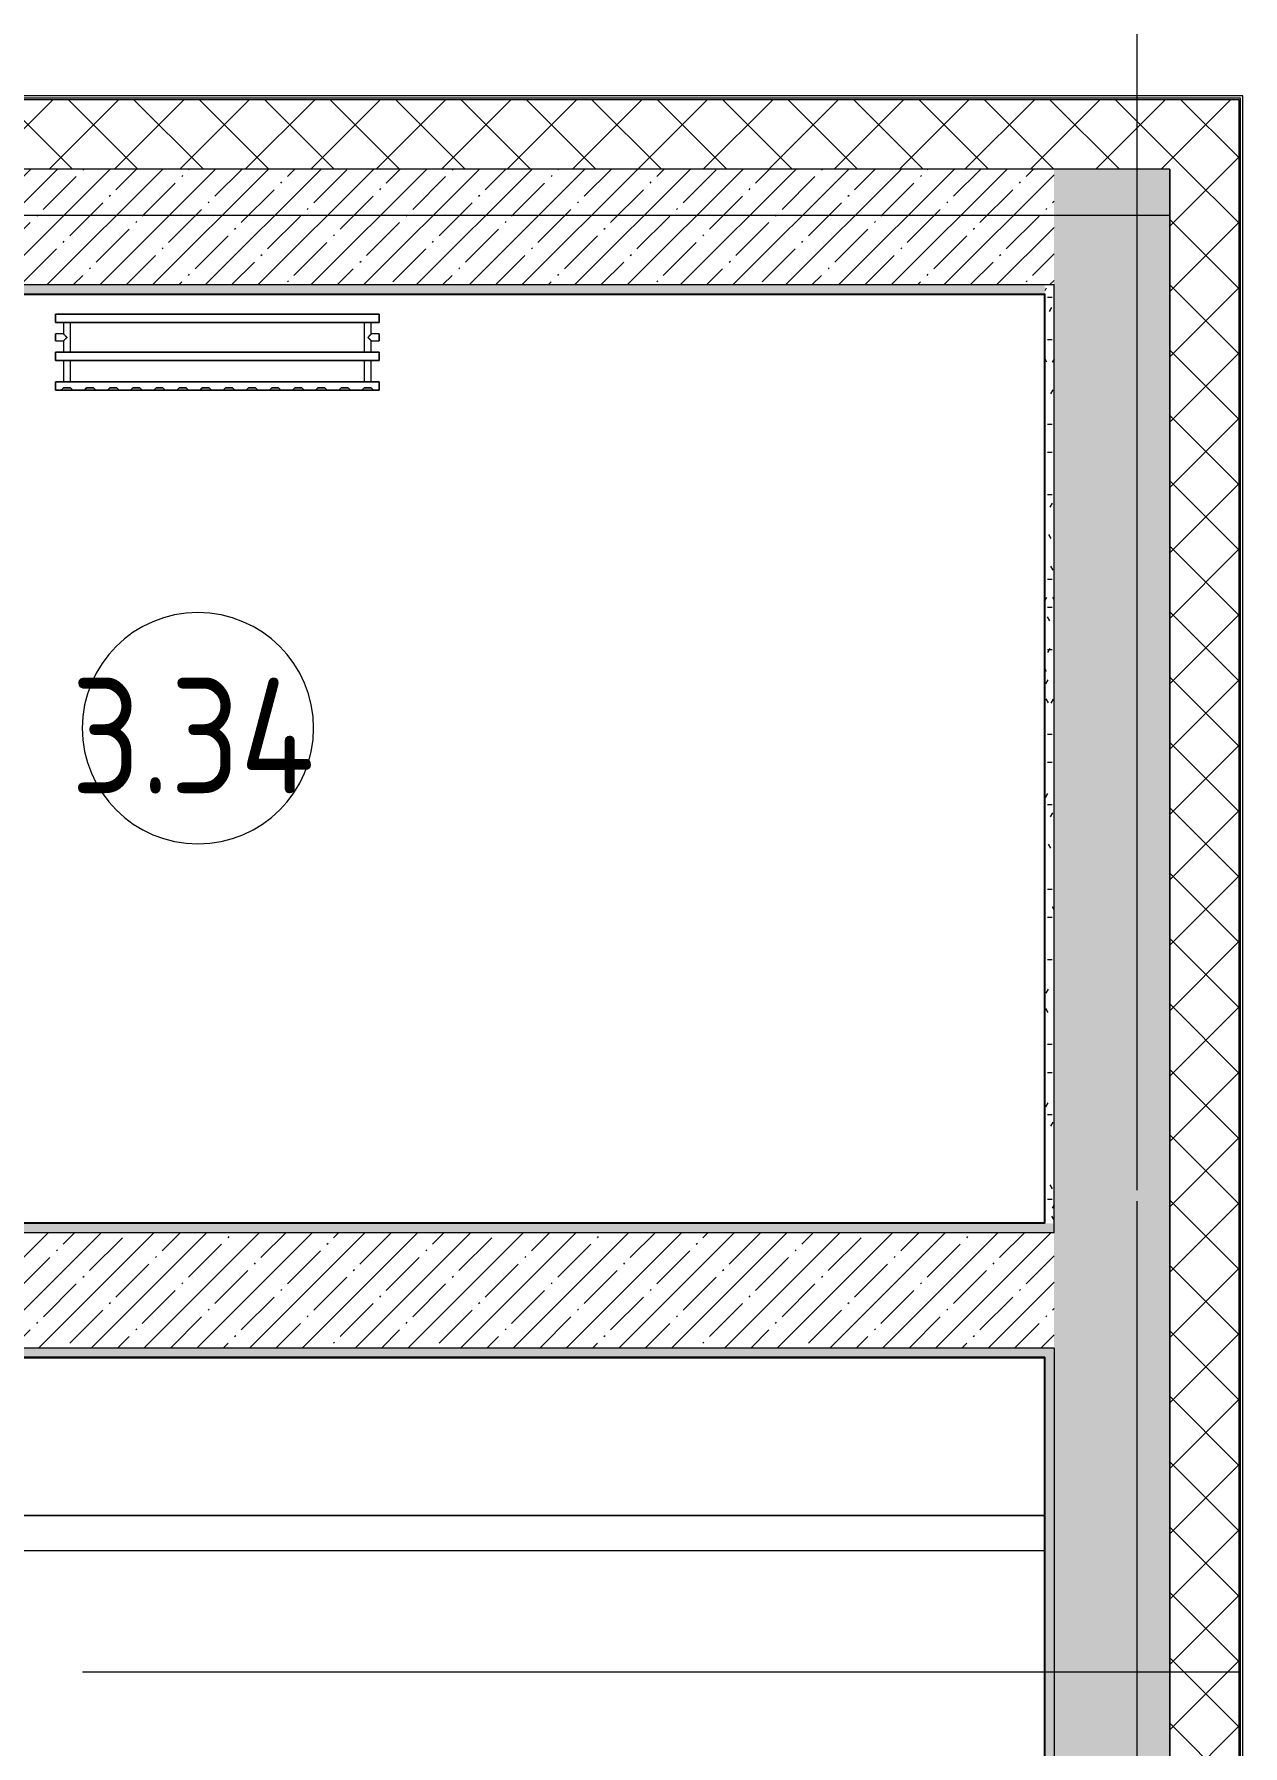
# Model space of a CAD drawing. Header units: millimetres. Extents: x 957 to 67880, y -2706 to 27400.
# Drawn here: x 65096 to 67708, y 17990 to 21692 of the extents above; entities that cross this region are included whole.
import ezdxf

# ---------------------------------------------------------------- set-up
doc = ezdxf.new("R2010")
doc.units = ezdxf.units.MM
doc.linetypes.add('Осевая', pattern=[3175, 635, -476.25, 1587.5, -476.25])
for name, color, linetype, lineweight in [('A-AREA-IDEN', 7, 'Continuous', 9), ('A-WALL', 7, 'Continuous', 9), ('I-WALL', 7, 'Continuous', 9), ('Оси', 7, 'Continuous', 9), ('Оси-2', 7, 'Осевая', 9)]:
    doc.layers.add(name, color=color, linetype=linetype, lineweight=lineweight)
for name, color, linetype, lineweight, true_color in [('A-WALL-1', 9, 'Continuous', 9, 0x808080), ('A-WALL-FNSH-1', 9, 'Continuous', 9, 0x808080), ('M-EQPM-1', 7, 'Continuous', 9, 0xb2b2b2)]:
    doc.layers.add(name, color=color, linetype=linetype, lineweight=lineweight, true_color=true_color)
doc.styles.add('GOST Common_3', font='GOST_Common.ttf', dxfattribs={"width": 0.9, "height": 250})
pattern_1 = [(45, (-57529.54, 0), (-70.71068, 70.71068), []), (135, (-57529.54, 0), (-70.71068, -70.71068), [])]
pattern_2 = [(45, (-57529.54, 0), (-57.024626, 57.024626), []), (45, (-57472.52, 0), (-57.024626, 57.024626), [100.806, -20.161, 3.353, -16.808])]
pattern_3 = [(0, (-57529.542, 0), (121.92, 30.48), [10.058, -81.382, 10.058, -81.382, -487.68]), (0, (-57529.542, 0), (121.92, 30.48), [-182.88, 10.058, -172.822, 10.058, -81.382, -213.36]), (0, (-57529.542, 0), (121.92, 30.48), [-457.2, 10.058, -50.902, 10.058, -142.342]), (120, (-57483.822, 15.24), (-87.356454, 90.345817), [10.058, -81.382, 10.058, -81.382, -487.68]), (120, (-57483.822, 15.24), (-87.356454, 90.345817), [-182.88, 10.058, -172.822, 10.058, -81.382, -213.36]), (120, (-57483.822, 15.24), (-87.356454, 90.345817), [-457.2, 10.058, -50.902, 10.058, -142.342]), (240, (-57468.582, 76.2), (-34.563546, -120.825817), [10.058, -81.382, 10.058, -81.382, -487.68]), (240, (-57468.582, 76.2), (-34.563546, -120.825817), [-182.88, 10.058, -172.822, 10.058, -81.382, -213.36]), (240, (-57468.582, 76.2), (-34.563546, -120.825817), [-457.2, 10.058, -50.902, 10.058, -142.342])]

# ---------------------------------------------------------------- blocks, each defined once
blk = doc.blocks.new('radiator_prado_classic_z_tip_30_po exemplyaru - Classic Z Тип 30-300-V168-План расстановки мебели и оборудования 3 этажа в осях 23-33')
at = {"layer": 'M-EQPM-1'}
for p, q in [((0, 228), (0, 210)), ((700, 228), (0, 228)), ((0, 210), (0, 228)), ((0, 228), (12.5, 228)), ((12.5, 228), (37.5, 228)), ((37.5, 228), (12.5, 228)), ((12.5, 228), (37.5, 228)), ((12.5, 228), (17.5, 223)), ((12.5, 228), (17.5, 223)), ((32.5, 223), (17.5, 223)), ((17.5, 223), (32.5, 223)), ((32.5, 223), (37.5, 228)), ((37.5, 228), (32.5, 223)), ((37.5, 228), (62.5, 228)), ((62.5, 228), (87.5, 228)), ((87.5, 228), (62.5, 228)), ((62.5, 228), (87.5, 228)), ((62.5, 228), (67.5, 223)), ((62.5, 228), (67.5, 223)), ((82.5, 223), (67.5, 223)), ((67.5, 223), (82.5, 223)), ((82.5, 223), (87.5, 228)), ((87.5, 228), (82.5, 223)), ((87.5, 228), (112.5, 228)), ((112.5, 228), (137.5, 228)), ((137.5, 228), (112.5, 228)), ((112.5, 228), (137.5, 228)), ((112.5, 228), (117.5, 223)), ((112.5, 228), (117.5, 223)), ((132.5, 223), (117.5, 223)), ((117.5, 223), (132.5, 223)), ((132.5, 223), (137.5, 228)), ((137.5, 228), (132.5, 223)), ((137.5, 228), (162.5, 228)), ((162.5, 228), (187.5, 228)), ((187.5, 228), (162.5, 228)), ((162.5, 228), (187.5, 228)), ((162.5, 228), (167.5, 223)), ((162.5, 228), (167.5, 223)), ((182.5, 223), (167.5, 223)), ((167.5, 223), (182.5, 223)), ((182.5, 223), (187.5, 228)), ((187.5, 228), (182.5, 223)), ((187.5, 228), (212.5, 228)), ((212.5, 228), (237.5, 228)), ((237.5, 228), (212.5, 228)), ((212.5, 228), (237.5, 228)), ((212.5, 228), (217.5, 223)), ((212.5, 228), (217.5, 223)), ((232.5, 223), (217.5, 223)), ((217.5, 223), (232.5, 223)), ((232.5, 223), (237.5, 228)), ((237.5, 228), (232.5, 223)), ((237.5, 228), (262.5, 228)), ((262.5, 228), (287.5, 228)), ((287.5, 228), (262.5, 228)), ((262.5, 228), (287.5, 228)), ((262.5, 228), (267.5, 223)), ((262.5, 228), (267.5, 223)), ((282.5, 223), (267.5, 223)), ((267.5, 223), (282.5, 223)), ((282.5, 223), (287.5, 228)), ((287.5, 228), (282.5, 223)), ((287.5, 228), (312.5, 228)), ((312.5, 228), (337.5, 228)), ((337.5, 228), (312.5, 228)), ((312.5, 228), (337.5, 228)), ((312.5, 228), (317.5, 223)), ((312.5, 228), (317.5, 223)), ((332.5, 223), (317.5, 223)), ((317.5, 223), (332.5, 223)), ((332.5, 223), (337.5, 228)), ((337.5, 228), (332.5, 223)), ((337.5, 228), (362.5, 228)), ((362.5, 228), (387.5, 228)), ((387.5, 228), (362.5, 228)), ((362.5, 228), (387.5, 228)), ((362.5, 228), (367.5, 223)), ((362.5, 228), (367.5, 223)), ((382.5, 223), (367.5, 223)), ((367.5, 223), (382.5, 223)), ((382.5, 223), (387.5, 228)), ((387.5, 228), (382.5, 223)), ((387.5, 228), (412.5, 228)), ((412.5, 228), (437.5, 228)), ((437.5, 228), (412.5, 228)), ((412.5, 228), (437.5, 228)), ((412.5, 228), (417.5, 223)), ((412.5, 228), (417.5, 223)), ((432.5, 223), (417.5, 223)), ((417.5, 223), (432.5, 223)), ((432.5, 223), (437.5, 228)), ((437.5, 228), (432.5, 223)), ((437.5, 228), (462.5, 228)), ((462.5, 228), (487.5, 228)), ((487.5, 228), (462.5, 228)), ((462.5, 228), (487.5, 228)), ((462.5, 228), (467.5, 223)), ((462.5, 228), (467.5, 223)), ((482.5, 223), (467.5, 223)), ((467.5, 223), (482.5, 223)), ((482.5, 223), (487.5, 228)), ((487.5, 228), (482.5, 223)), ((487.5, 228), (512.5, 228)), ((512.5, 228), (537.5, 228)), ((537.5, 228), (512.5, 228)), ((512.5, 228), (537.5, 228)), ((512.5, 228), (517.5, 223)), ((512.5, 228), (517.5, 223)), ((532.5, 223), (517.5, 223)), ((517.5, 223), (532.5, 223)), ((532.5, 223), (537.5, 228)), ((537.5, 228), (532.5, 223)), ((537.5, 228), (562.5, 228)), ((562.5, 228), (587.5, 228)), ((587.5, 228), (562.5, 228)), ((562.5, 228), (587.5, 228)), ((562.5, 228), (567.5, 223)), ((562.5, 228), (567.5, 223)), ((582.5, 223), (567.5, 223)), ((567.5, 223), (582.5, 223)), ((582.5, 223), (587.5, 228)), ((587.5, 228), (582.5, 223)), ((587.5, 228), (612.5, 228)), ((612.5, 228), (637.5, 228)), ((637.5, 228), (612.5, 228)), ((612.5, 228), (637.5, 228)), ((612.5, 228), (617.5, 223)), ((612.5, 228), (617.5, 223)), ((632.5, 223), (617.5, 223)), ((617.5, 223), (632.5, 223)), ((632.5, 223), (637.5, 228)), ((637.5, 228), (632.5, 223)), ((637.5, 228), (662.5, 228)), ((662.5, 228), (687.5, 228)), ((687.5, 228), (662.5, 228)), ((662.5, 228), (687.5, 228)), ((662.5, 228), (667.5, 223)), ((662.5, 228), (667.5, 223)), ((682.5, 223), (667.5, 223)), ((667.5, 223), (682.5, 223)), ((682.5, 223), (687.5, 228)), ((687.5, 228), (682.5, 223)), ((687.5, 228), (700, 228)), ((700, 210), (700, 228)), ((700, 228), (700, 210)), ((0, 210), (700, 210)), ((17.5, 210), (0, 210)), ((17.5, 210), (17.5, 164)), ((17.5, 210), (17.5, 164)), ((32.5, 210), (17.5, 210)), ((17.5, 210), (26.9, 210)), ((32.5, 210), (17.5, 210)), ((17.5, 210), (32.5, 210)), ((28.7, 210), (18.5, 210)), ((26.9, 210), (32.5, 210)), ((31.5, 210), (30.3, 210)), ((32.5, 164), (32.5, 210)), ((32.5, 164), (32.5, 210)), ((667.5, 210), (32.5, 210)), ((667.5, 210), (667.5, 164)), ((667.5, 210), (667.5, 164)), ((673.1, 210), (667.5, 210)), ((667.5, 210), (682.5, 210)), ((678.7, 210), (667.5, 210)), ((667.5, 210), (678.7, 210)), ((681.5, 210), (668.5, 210)), ((682.5, 210), (673.1, 210)), ((682.5, 210), (678.7, 210)), ((678.7, 210), (682.5, 210)), ((682.5, 164), (682.5, 210)), ((682.5, 164), (682.5, 210)), ((700, 210), (682.5, 210)), ((700, 164), (0, 164)), ((0, 164), (0, 146)), ((0, 146), (0, 164)), ((0, 164), (17.5, 164)), ((30.3, 164), (17.5, 164)), ((17.5, 164), (18.5, 164)), ((28.7, 164), (17.5, 164)), ((17.5, 164), (32.5, 164)), ((18.5, 164), (25, 164)), ((18.5, 164), (28.7, 164)), ((25, 164), (32.5, 164)), ((32.5, 164), (28.7, 164)), ((32.5, 164), (30.3, 164)), ((30.3, 164), (31.5, 164)), ((32.5, 164), (667.5, 164)), ((667.8, 164), (667.5, 164)), ((667.5, 164), (682.5, 164)), ((682.5, 164), (667.5, 164)), ((667.5, 164), (667.8, 164)), ((669.7, 164), (667.8, 164)), ((667.8, 164), (678.7, 164)), ((668.5, 164), (681.5, 164)), ((682.5, 164), (669.7, 164)), ((678.7, 164), (682.5, 164)), ((682.5, 164), (700, 164)), ((700, 146), (700, 164)), ((700, 164), (700, 146)), ((0, 146), (700, 146)), ((17.5, 146), (0, 146)), ((17.5, 121.5), (0, 121.5)), ((17.5, 121.5), (0, 121.5)), ((0, 121.5), (0, 121.2)), ((0, 106.5), (0, 121.5)), ((0, 121.2), (0, 106.8)), ((0, 121.2), (0, 120.5)), ((0, 120.5), (0, 121.2)), ((0, 121.2), (0, 121.2)), ((0, 120.5), (0, 119.3)), ((0, 119.3), (0, 120.5)), ((0, 119.3), (0, 117.8)), ((0, 117.8), (0, 119.3)), ((0, 117.8), (0, 115.9)), ((0, 115.9), (0, 117.8)), ((0, 115.9), (0, 114)), ((0, 114), (0, 115.9)), ((0, 114), (0, 112.1)), ((0, 112.1), (0, 114)), ((0, 112.1), (0, 110.2)), ((0, 110.2), (0, 112.1)), ((17.5, 146), (17.5, 121.5)), ((17.5, 146), (17.5, 121.5)), ((17.5, 146), (28.7, 146)), ((32.5, 146), (17.5, 146)), ((17.5, 146), (17.8, 146)), ((32.5, 146), (17.5, 146)), ((17.8, 146), (19.7, 146)), ((28.7, 146), (18.5, 146)), ((19.7, 146), (23.1, 146)), ((23.1, 146), (32.5, 146)), ((28.7, 146), (30.3, 146)), ((30.3, 146), (32.5, 146)), ((31.5, 146), (30.3, 146)), ((32.5, 82), (32.5, 146)), ((32.5, 82), (32.5, 146)), ((667.5, 146), (32.5, 146)), ((667.5, 146), (667.5, 82)), ((667.5, 146), (667.5, 82)), ((667.5, 146), (667.8, 146)), ((682.5, 146), (667.5, 146)), ((667.5, 146), (671.2, 146)), ((678.7, 146), (667.5, 146)), ((667.8, 146), (671.2, 146)), ((681.5, 146), (668.5, 146)), ((671.2, 146), (678.7, 146)), ((671.2, 146), (682.5, 146)), ((678.7, 146), (682.5, 146)), ((680.3, 146), (678.7, 146)), ((682.2, 146), (680.3, 146)), ((682.5, 146), (682.2, 146)), ((682.5, 121.5), (682.5, 146)), ((682.5, 121.5), (682.5, 146)), ((700, 146), (682.5, 146)), ((700, 121.5), (682.5, 121.5)), ((700, 121.5), (682.5, 121.5)), ((700, 121.5), (700, 106.5)), ((700, 121.2), (700, 121.5)), ((700, 121.5), (700, 121.2)), ((700, 121.2), (700, 121.5)), ((700, 106.8), (700, 121.2)), ((700, 121.2), (700, 106.8)), ((700, 120.5), (700, 121.2)), ((700, 106.8), (700, 120.5)), ((0, 110.2), (0, 108.7)), ((0, 108.7), (0, 110.2)), ((0, 108.7), (0, 106.8)), ((0, 106.8), (0, 108.7)), ((0, 106.8), (0, 106.5)), ((0, 106.8), (0, 106.8)), ((0, 106.5), (17.5, 106.5)), ((0, 106.5), (17.5, 106.5)), ((700, 82), (0, 82)), ((0, 82), (0, 64)), ((0, 64), (0, 82)), ((0, 82), (17.5, 82)), ((17.5, 106.5), (17.5, 82)), ((17.5, 106.5), (17.5, 82)), ((32.5, 82), (17.5, 82)), ((17.5, 82), (30.3, 82)), ((21.3, 82), (17.5, 82)), ((17.5, 82), (32.5, 82)), ((18.5, 82), (28.7, 82)), ((23.1, 82), (21.3, 82)), ((32.5, 82), (23.1, 82)), ((30.3, 82), (31.5, 82)), ((30.3, 82), (31.5, 82)), ((31.5, 82), (32.5, 82)), ((32.5, 82), (667.5, 82)), ((682.5, 82), (667.5, 82)), ((667.5, 82), (682.5, 82)), ((681.5, 82), (667.5, 82)), ((667.5, 82), (673.1, 82)), ((668.5, 82), (681.5, 82)), ((673.1, 82), (675, 82)), ((675, 82), (678.7, 82)), ((678.7, 82), (680.3, 82)), ((680.3, 82), (681.5, 82)), ((682.5, 82), (681.5, 82)), ((681.5, 82), (682.2, 82)), ((682.2, 82), (682.5, 82)), ((682.5, 82), (682.5, 106.5)), ((682.5, 106.5), (700, 106.5)), ((682.5, 82), (682.5, 106.5)), ((682.5, 106.5), (700, 106.5)), ((682.5, 82), (700, 82)), ((700, 106.5), (700, 106.8)), ((700, 106.8), (700, 106.5)), ((700, 106.5), (700, 106.8)), ((700, 64), (700, 82)), ((700, 82), (700, 64)), ((700, 64), (0, 64)), ((0, 64), (700, 64))]:
    blk.add_line(p, q, dxfattribs=at)
for points, knots in [([(17.8, 121.2), (17.7, 121.3), (17.7, 121.3), (17.5, 121.5), (17.5, 121.5), (17.5, 121.5)], [0.8571429, 0.8571429, 0.8571429, 0.8571429, 0.8928571, 0.9285714, 1, 1, 1, 1]), ([(17.5, 121.5), (17.5, 121.5), (17.5, 121.5), (17.7, 121.3), (17.7, 121.3), (17.8, 121.2)], [0, 0, 0, 0, 0.0714286, 0.1071429, 0.1428571, 0.1428571, 0.1428571, 0.1428571]), ([(17.5, 121.5), (17.5, 121.5), (17.5, 121.5), (17.7, 121.3), (17.7, 121.3), (17.8, 121.2)], [0, 0, 0, 0, 0.0714286, 0.1071429, 0.1428571, 0.1428571, 0.1428571, 0.1428571]), ([(25, 114), (24.5, 114.5), (23.6, 115.4), (22.4, 116.6), (21.6, 117.4), (21.1, 117.9), (20.8, 118.2), (20.5, 118.5), (20.2, 118.8), (19.8, 119.1), (19.6, 119.4), (19.3, 119.7), (19, 120), (18.7, 120.3), (18.5, 120.5), (18.3, 120.7), (18.1, 120.9), (17.9, 121.1), (17.8, 121.2), (17.7, 121.3), (17.5, 121.5), (17.5, 121.5), (17.5, 121.5)], [0, 0, 0, 0, 0.142857, 0.285714, 0.357143, 0.392857, 0.428571, 0.464286, 0.5, 0.535714, 0.571429, 0.607143, 0.642857, 0.678571, 0.714286, 0.75, 0.785714, 0.821429, 0.857143, 0.892857, 0.928571, 1, 1, 1, 1]), ([(17.5, 106.5), (17.5, 106.5), (17.5, 106.5), (17.7, 106.7), (17.8, 106.8), (17.9, 106.9), (18.1, 107.1), (18.3, 107.3), (18.5, 107.5), (18.7, 107.7), (19, 108), (19.3, 108.3), (19.6, 108.6), (19.8, 108.9), (20.3, 109.3), (20.7, 109.7), (21.1, 110.1), (21.6, 110.6), (22.4, 111.4), (23.6, 112.6), (24.5, 113.5), (25, 114)], [0, 0, 0, 0, 0.071429, 0.107143, 0.142857, 0.178571, 0.214286, 0.25, 0.285714, 0.321429, 0.357143, 0.392857, 0.428571, 0.464286, 0.5, 0.571429, 0.607143, 0.642857, 0.714286, 0.857143, 1, 1, 1, 1]), ([(17.8, 121.2), (17.8, 121.2), (17.9, 121.1), (18.1, 120.9), (18.3, 120.7), (18.5, 120.5), (18.7, 120.3), (19, 120), (19.3, 119.7), (19.6, 119.4), (19.8, 119.1), (20.3, 118.7), (20.7, 118.3), (21.1, 117.9), (21.6, 117.4), (22.4, 116.6), (23.1, 115.9), (23.6, 115.4)], [0.1428571, 0.1428571, 0.1428571, 0.1428571, 0.1785714, 0.2142857, 0.25, 0.2857143, 0.3214286, 0.3571429, 0.3928571, 0.4285714, 0.4642857, 0.5, 0.5714286, 0.6071429, 0.6428571, 0.7142857, 0.8571429, 0.8571429, 0.8571429, 0.8571429]), ([(22.1, 111.1), (21.9, 110.9), (21.6, 110.6), (21.1, 110.1), (20.8, 109.8), (20.5, 109.5), (20.2, 109.2), (19.8, 108.9), (19.6, 108.6), (19.3, 108.3), (19, 108), (18.7, 107.7), (18.6, 107.6), (18.5, 107.5)], [0.2857143, 0.2857143, 0.2857143, 0.2857143, 0.3571429, 0.3928571, 0.4285714, 0.4642857, 0.5, 0.5357143, 0.5714286, 0.6071429, 0.6428571, 0.6785714, 0.7142857, 0.7142857, 0.7142857, 0.7142857]), ([(19.6, 119.4), (19.7, 119.3), (19.9, 119.2), (20.3, 118.7), (20.6, 118.4), (20.8, 118.2)], [0.4285714, 0.4285714, 0.4285714, 0.4285714, 0.4642857, 0.5, 0.5714286, 0.5714286, 0.5714286, 0.5714286]), ([(22.1, 116.9), (21.9, 117.1), (21.6, 117.4), (21.1, 117.9), (20.9, 118.1), (20.8, 118.2)], [0.2857143, 0.2857143, 0.2857143, 0.2857143, 0.3571429, 0.3928571, 0.4285714, 0.4285714, 0.4285714, 0.4285714]), ([(20.8, 118.2), (20.9, 118.1), (21.1, 117.9), (21.6, 117.4), (21.9, 117.1), (22.1, 116.9)], [0.5714286, 0.5714286, 0.5714286, 0.5714286, 0.6071429, 0.6428571, 0.7142857, 0.7142857, 0.7142857, 0.7142857]), ([(20.8, 109.8), (20.9, 109.9), (21.1, 110.1), (21.6, 110.6), (21.9, 110.9), (22.1, 111.1)], [0.5714286, 0.5714286, 0.5714286, 0.5714286, 0.6071429, 0.6428571, 0.7142857, 0.7142857, 0.7142857, 0.7142857]), ([(22.1, 111.1), (21.9, 110.9), (21.6, 110.6), (21.1, 110.1), (20.9, 109.9), (20.8, 109.8)], [0.2857143, 0.2857143, 0.2857143, 0.2857143, 0.3571429, 0.3928571, 0.4285714, 0.4285714, 0.4285714, 0.4285714]), ([(675, 114), (675.5, 114.5), (676.4, 115.4), (677.6, 116.6), (678.4, 117.4), (678.9, 117.9), (679.2, 118.2), (679.5, 118.5), (679.8, 118.8), (680.1, 119.2), (680.4, 119.4), (680.7, 119.7), (681, 120), (681.3, 120.3), (681.5, 120.5), (681.7, 120.7), (681.9, 120.9), (682.1, 121.1), (682.2, 121.2), (682.3, 121.3), (682.5, 121.5), (682.5, 121.5), (682.5, 121.5)], [0, 0, 0, 0, 0.142857, 0.285714, 0.357143, 0.392857, 0.428571, 0.464286, 0.5, 0.535714, 0.571429, 0.607143, 0.642857, 0.678571, 0.714286, 0.75, 0.785714, 0.821429, 0.857143, 0.892857, 0.928571, 1, 1, 1, 1]), ([(682.5, 106.5), (682.5, 106.5), (682.5, 106.5), (682.3, 106.7), (682.2, 106.8), (682.1, 106.9), (681.9, 107.1), (681.7, 107.3), (681.5, 107.5), (681.3, 107.7), (681, 108), (680.7, 108.3), (680.4, 108.6), (680.1, 108.8), (679.7, 109.3), (679.3, 109.7), (678.9, 110.1), (678.4, 110.6), (677.6, 111.4), (676.4, 112.6), (675.5, 113.5), (675, 114)], [0, 0, 0, 0, 0.071429, 0.107143, 0.142857, 0.178571, 0.214286, 0.25, 0.285714, 0.321429, 0.357143, 0.392857, 0.428571, 0.464286, 0.5, 0.571429, 0.607143, 0.642857, 0.714286, 0.857143, 1, 1, 1, 1]), ([(682.2, 121.2), (682.2, 121.2), (682.1, 121.1), (681.9, 120.9), (681.7, 120.7), (681.5, 120.5), (681.3, 120.3), (681, 120), (680.7, 119.7), (680.4, 119.4), (680.1, 119.2), (679.7, 118.7), (679.3, 118.3), (678.9, 117.9), (678.4, 117.4), (677.6, 116.6), (676.9, 115.9), (676.4, 115.4)], [0.1428571, 0.1428571, 0.1428571, 0.1428571, 0.1785714, 0.2142857, 0.25, 0.2857143, 0.3214286, 0.3571429, 0.3928571, 0.4285714, 0.4642857, 0.5, 0.5714286, 0.6071429, 0.6428571, 0.7142857, 0.8571429, 0.8571429, 0.8571429, 0.8571429]), ([(676.4, 115.4), (676.9, 115.9), (677.6, 116.6), (678.4, 117.4), (678.9, 117.9), (679.2, 118.2), (679.5, 118.5), (679.8, 118.8), (680.1, 119.2), (680.4, 119.4), (680.7, 119.7), (681, 120), (681.3, 120.3), (681.5, 120.5), (681.7, 120.7), (681.9, 120.9), (682.1, 121.1), (682.2, 121.2), (682.2, 121.2)], [0.1428571, 0.1428571, 0.1428571, 0.1428571, 0.2857143, 0.3571429, 0.3928571, 0.4285714, 0.4642857, 0.5, 0.5357143, 0.5714286, 0.6071429, 0.6428571, 0.6785714, 0.7142857, 0.75, 0.7857143, 0.8214286, 0.8571429, 0.8571429, 0.8571429, 0.8571429]), ([(679.2, 118.2), (679.1, 118.1), (678.9, 117.9), (678.4, 117.4), (678.1, 117.1), (677.9, 116.9)], [0.5714286, 0.5714286, 0.5714286, 0.5714286, 0.6071429, 0.6428571, 0.7142857, 0.7142857, 0.7142857, 0.7142857]), ([(677.9, 111.1), (678.1, 110.9), (678.4, 110.6), (678.9, 110.1), (679.1, 109.9), (679.2, 109.8)], [0.2857143, 0.2857143, 0.2857143, 0.2857143, 0.3571429, 0.3928571, 0.4285714, 0.4285714, 0.4285714, 0.4285714]), ([(677.9, 111.1), (678.1, 110.9), (678.4, 110.6), (678.9, 110.1), (679.1, 109.9), (679.2, 109.8)], [0.2857143, 0.2857143, 0.2857143, 0.2857143, 0.3571429, 0.3928571, 0.4285714, 0.4285714, 0.4285714, 0.4285714]), ([(680.4, 108.6), (680.3, 108.7), (680.1, 108.8), (679.7, 109.3), (679.3, 109.7), (678.9, 110.1), (678.4, 110.6), (678.1, 110.9), (677.9, 111.1)], [0.4285714, 0.4285714, 0.4285714, 0.4285714, 0.4642857, 0.5, 0.5714286, 0.6071429, 0.6428571, 0.7142857, 0.7142857, 0.7142857, 0.7142857]), ([(680.4, 119.4), (680.3, 119.3), (680.1, 119.2), (679.7, 118.7), (679.4, 118.4), (679.2, 118.2)], [0.4285714, 0.4285714, 0.4285714, 0.4285714, 0.4642857, 0.5, 0.5714286, 0.5714286, 0.5714286, 0.5714286]), ([(682.5, 121.5), (682.5, 121.5), (682.5, 121.5), (682.3, 121.3), (682.3, 121.3), (682.2, 121.2)], [0, 0, 0, 0, 0.0714286, 0.1071429, 0.1428571, 0.1428571, 0.1428571, 0.1428571]), ([(682.5, 121.5), (682.5, 121.5), (682.5, 121.5), (682.3, 121.3), (682.3, 121.3), (682.2, 121.2)], [0, 0, 0, 0, 0.0714286, 0.1071429, 0.1428571, 0.1428571, 0.1428571, 0.1428571]), ([(682.2, 121.2), (682.3, 121.3), (682.3, 121.3), (682.5, 121.5), (682.5, 121.5), (682.5, 121.5)], [0.8571429, 0.8571429, 0.8571429, 0.8571429, 0.8928571, 0.9285714, 1, 1, 1, 1]), ([(17.5, 106.5), (17.5, 106.5), (17.5, 106.5), (17.7, 106.7), (17.7, 106.7), (17.8, 106.8)], [0, 0, 0, 0, 0.0714286, 0.1071429, 0.1428571, 0.1428571, 0.1428571, 0.1428571]), ([(17.8, 106.8), (17.7, 106.7), (17.7, 106.7), (17.5, 106.5), (17.5, 106.5), (17.5, 106.5)], [0.8571429, 0.8571429, 0.8571429, 0.8571429, 0.8928571, 0.9285714, 1, 1, 1, 1]), ([(17.8, 106.8), (17.7, 106.7), (17.7, 106.7), (17.5, 106.5), (17.5, 106.5), (17.5, 106.5)], [0.8571429, 0.8571429, 0.8571429, 0.8571429, 0.8928571, 0.9285714, 1, 1, 1, 1]), ([(19.6, 108.6), (19.7, 108.7), (19.9, 108.8), (20.3, 109.3), (20.6, 109.6), (20.8, 109.8)], [0.4285714, 0.4285714, 0.4285714, 0.4285714, 0.4642857, 0.5, 0.5714286, 0.5714286, 0.5714286, 0.5714286]), ([(682.2, 106.8), (682.3, 106.7), (682.3, 106.7), (682.5, 106.5), (682.5, 106.5), (682.5, 106.5)], [0.8571429, 0.8571429, 0.8571429, 0.8571429, 0.8928571, 0.9285714, 1, 1, 1, 1]), ([(682.2, 106.8), (682.3, 106.7), (682.3, 106.7), (682.5, 106.5), (682.5, 106.5), (682.5, 106.5)], [0.8571429, 0.8571429, 0.8571429, 0.8571429, 0.8928571, 0.9285714, 1, 1, 1, 1]), ([(682.5, 106.5), (682.5, 106.5), (682.5, 106.5), (682.3, 106.7), (682.3, 106.7), (682.2, 106.8)], [0, 0, 0, 0, 0.0714286, 0.1071429, 0.1428571, 0.1428571, 0.1428571, 0.1428571])]:
    blk.add_open_spline(points, degree=3, knots=knots, dxfattribs=at)
for points in [[(19.6, 119.4), (19.5, 119.5), (19.3, 119.7), (19, 120), (18.7, 120.3), (18.5, 120.5), (18.3, 120.7), (18.1, 120.9), (17.9, 121.1), (17.8, 121.2), (17.8, 121.2)], [(17.8, 121.2), (17.8, 121.2), (17.9, 121.1), (18.1, 120.9), (18.3, 120.7), (18.5, 120.5), (18.7, 120.3), (19, 120), (19.3, 119.7), (19.5, 119.5), (19.6, 119.4)], [(20.8, 118.2), (20.7, 118.3), (20.5, 118.5), (20.2, 118.8), (19.9, 119.2), (19.7, 119.3), (19.6, 119.4)], [(23.6, 115.4), (23.1, 115.9), (22.6, 116.4), (22.1, 116.9)], [(22.1, 116.9), (22.6, 116.4), (23.1, 115.9), (23.6, 115.4)], [(25, 114), (24.5, 113.5), (23.6, 112.6), (22.6, 111.6), (22.1, 111.1)], [(22.1, 111.1), (22.6, 111.6), (23.1, 112.1), (23.6, 112.6)], [(23.6, 112.6), (23.1, 112.1), (22.6, 111.6), (22.1, 111.1)], [(25, 114), (24.5, 114.5), (24, 115), (23.6, 115.4)], [(23.6, 115.4), (24, 115), (24.5, 114.5), (25, 114)], [(23.6, 115.4), (24, 115), (24.5, 114.5), (25, 114)], [(23.6, 112.6), (24, 113), (24.5, 113.5), (25, 114)], [(25, 114), (24.5, 113.5), (24, 113), (23.6, 112.6)], [(676.4, 115.4), (676, 115), (675.5, 114.5), (675, 114)], [(676.4, 115.4), (676, 115), (675.5, 114.5), (675, 114)], [(675, 114), (675.5, 114.5), (676, 115), (676.4, 115.4)], [(675, 114), (675.5, 113.5), (676.4, 112.6), (677.4, 111.6), (677.9, 111.1)], [(675, 114), (675.5, 113.5), (676, 113), (676.4, 112.6)], [(677.9, 111.1), (677.4, 111.6), (676.4, 112.6), (675.5, 113.5), (675, 114)], [(677.9, 116.9), (677.4, 116.4), (676.9, 115.9), (676.4, 115.4)], [(676.4, 112.6), (676.9, 112.1), (677.4, 111.6), (677.9, 111.1)], [(681.5, 120.5), (681.4, 120.4), (681.3, 120.3), (681, 120), (680.7, 119.7), (680.5, 119.5), (680.4, 119.4)], [(682.2, 121.2), (682.2, 121.2), (682.1, 121.1), (681.9, 120.9), (681.7, 120.7), (681.6, 120.6), (681.5, 120.5)], [(20.8, 109.8), (20.7, 109.7), (20.5, 109.5), (20.2, 109.2), (19.9, 108.8), (19.6, 108.6), (19.3, 108.3), (19, 108), (18.7, 107.7), (18.5, 107.5), (18.3, 107.3), (18.1, 107.1), (17.9, 106.9), (17.8, 106.8), (17.8, 106.8)], [(17.8, 106.8), (17.8, 106.8), (17.9, 106.9), (18.1, 107.1), (18.3, 107.3), (18.5, 107.5), (18.7, 107.7), (19, 108), (19.3, 108.3), (19.5, 108.5), (19.6, 108.6)], [(18.5, 107.5), (18.4, 107.4), (18.3, 107.3), (18.1, 107.1), (17.9, 106.9), (17.8, 106.8), (17.8, 106.8)], [(679.2, 109.8), (679.3, 109.7), (679.5, 109.5), (679.8, 109.2), (680.1, 108.8), (680.4, 108.6), (680.7, 108.3), (681, 108), (681.3, 107.7), (681.5, 107.5), (681.7, 107.3), (681.9, 107.1), (682.1, 106.9), (682.2, 106.8), (682.2, 106.8)], [(679.2, 109.8), (679.3, 109.7), (679.5, 109.5), (679.8, 109.2), (680.1, 108.8), (680.3, 108.7), (680.4, 108.6)], [(680.4, 108.6), (680.5, 108.5), (680.7, 108.3), (681, 108), (681.3, 107.7), (681.4, 107.6), (681.5, 107.5)], [(682.2, 106.8), (682.2, 106.8), (682.1, 106.9), (681.9, 107.1), (681.7, 107.3), (681.5, 107.5), (681.3, 107.7), (681, 108), (680.7, 108.3), (680.5, 108.5), (680.4, 108.6)], [(681.5, 107.5), (681.6, 107.4), (681.7, 107.3), (681.9, 107.1), (682.1, 106.9), (682.2, 106.8), (682.2, 106.8)]]:
    blk.add_open_spline(points, degree=3, dxfattribs=at)
blk = doc.blocks.new('Зашивка приборов отопления41 - Зашивка приборов отопления-33325756-План расстановки мебели и оборудования 3 этажа в осях 23-33')
at = {"layer": 'A-WALL'}
for p, q in [((121310.8, 18669.6), (124670.8, 18669.6)), ((124670.8, 18669.6), (121310.8, 18669.6)), ((121310.8, 18594.6), (124670.8, 18594.6))]:
    blk.add_line(p, q, dxfattribs=at)
blk = doc.blocks.new('Марка_Помещения - Номер-25198446-План расстановки мебели и оборудования 3 этажа в осях 23-33')
at = {"layer": 'A-AREA-IDEN'}
for start, end in [(360, 180), (180, 360)]:
    blk.add_arc((0, 0), 2.5, start, end, dxfattribs=at)

msp = doc.modelspace()

# ---------------------------------------------------------------- hatches: boundary and pattern name
at = {"layer": 'A-WALL'}
h = msp.add_hatch(dxfattribs=at)
h.set_pattern_fill('FP_1', color=256, style=0, pattern_type=2)
h.set_pattern_definition(pattern_1)
h.paths.add_polyline_path([(67550.5, 21400), (67700.5, 21400), (67700.5, 21550), (62620.7, 21550), (62620.7, 21400), (67300.5, 21400)])
h.paths.add_polyline_path([(60370.9, 21400), (61720.7, 21400), (61720.7, 21550), (60370.9, 21550)])
h.paths.add_polyline_path([(43270.5, 21400), (43620.5, 21400), (43620.5, 21550), (39080.5, 21550), (39080.5, 21400), (43050.5, 21400)])
h.paths.add_polyline_path([(58600.9, 21400), (59470.9, 21400), (59470.9, 21550), (58600.9, 21550)])
h.paths.add_polyline_path([(56267.9, 21400), (57170.9, 21400), (57170.9, 21550), (56020.5, 21550), (56020.5, 21400)])
h.paths.add_polyline_path([(52450.2, 21400), (53720.5, 21400), (53720.5, 21550), (52420.9, 21550), (52420.9, 21400)])
h.paths.add_polyline_path([(50220.9, 21400), (51520.9, 21400), (51520.9, 21550), (50220.9, 21550)])
h.paths.add_polyline_path([(48520.5, 21400), (49320.9, 21400), (49320.9, 21550), (48020.7, 21550), (48020.7, 21400)])
h.paths.add_polyline_path([(46087.2, 21400), (47120.7, 21400), (47120.7, 21550), (45920.5, 21550), (45920.5, 21400)])
h.paths.add_polyline_path([(35780.5, 21400), (35780.5, 21550), (35760.5, 21550), (35760.5, 21400)])
h = msp.add_hatch(dxfattribs=at)
h.set_pattern_fill('FP_1', color=256, style=0, pattern_type=2)
h.set_pattern_definition(pattern_1)
h.paths.add_polyline_path([(67700.5, -250), (67700.5, 7700), (67550.5, 7700), (67550.5, -250)])
h.paths.add_polyline_path([(67700.5, 8900), (67700.5, 10820), (67550.5, 10820), (67550.5, 8900)])
h.paths.add_polyline_path([(67700.5, 13120), (67700.5, 21400), (67550.5, 21400), (67550.5, 13120)])
at = {"layer": 'I-WALL'}
h = msp.add_hatch(dxfattribs=at)
h.set_pattern_fill('FP_4', color=256, style=0, pattern_type=2)
h.set_pattern_definition(pattern_2)
h.paths.add_polyline_path([(66130.5, 21150), (67300.5, 21150), (67300.5, 21400), (63510.5, 21400), (63510.5, 21150), (65812.4, 21150)])
h = msp.add_hatch(dxfattribs=at)
h.set_pattern_fill('FP_4', color=256, style=0, pattern_type=2)
h.set_pattern_definition(pattern_2)
h.paths.add_polyline_path([(67300.5, 10360), (67550.5, 10360), (67550.5, 10820), (67300.5, 10820), (67300.5, 10380)])
h.paths.add_polyline_path([(67550.5, 13120), (67550.5, 21400), (67300.5, 21400), (67300.5, 13120)])
h = msp.add_hatch(dxfattribs=at)
h.set_pattern_fill('FP_35', color=256, style=0, pattern_type=2)
h.set_pattern_definition(pattern_3)
h.paths.add_polyline_path([(66448.6, 21130), (67280.5, 21130), (67280.5, 21150), (63920.5, 21150), (63920.5, 21130), (66130.5, 21130)])
h = msp.add_hatch(dxfattribs=at)
h.set_pattern_fill('FP_35', color=256, style=0, pattern_type=2)
h.set_pattern_definition(pattern_3)
h.paths.add_polyline_path([(67300.5, 19120), (67300.5, 21150), (67280.5, 21150), (67280.5, 19120)])
h = msp.add_hatch(dxfattribs=at)
h.set_pattern_fill('FP_35', color=256, style=0, pattern_type=2)
h.set_pattern_definition(pattern_3)
h.paths.add_polyline_path([(67300.5, 19100), (67300.5, 19120), (64250.5, 19120), (64250.5, 19100), (67298.3, 19100)])
h = msp.add_hatch(dxfattribs=at)
h.set_pattern_fill('FP_4', color=256, style=0, pattern_type=2)
h.set_pattern_definition(pattern_2)
h.paths.add_polyline_path([(67300.5, 18850), (67300.5, 19100), (63900.5, 19100), (63900.5, 18850), (66448.6, 18850)])
h = msp.add_hatch(dxfattribs=at)
h.set_pattern_fill('FP_35', color=256, style=0, pattern_type=2)
h.set_pattern_definition(pattern_3)
h.paths.add_polyline_path([(67300.5, 18830), (67300.5, 18850), (63900.5, 18850), (63900.5, 18830), (67298.5, 18830)])
h = msp.add_hatch(dxfattribs=at)
h.set_pattern_fill('FP_35', color=256, style=0, pattern_type=2)
h.set_pattern_definition(pattern_3)
h.paths.add_polyline_path([(67280.5, 10620), (67300.5, 10620), (67300.5, 18830), (67280.5, 18830), (67280.5, 10906.4)])

# ---------------------------------------------------------------- linework, layer by layer
at = {"layer": 'A-WALL'}
for p, q in [((67703.5, 21553), (62620.7, 21553)), ((67700.5, 21550), (62620.7, 21550)), ((67700.5, 13120), (67700.5, 21550)), ((67703.5, 13120), (67703.5, 21553)), ((67550.5, 21400), (63320.5, 21400)), ((67550.5, 21400), (67550.5, 21400)), ((67550.5, 21400), (67550.5, 13120)), ((67550.5, 13120), (67550.5, 21400)), ((63700.5, 21150), (67300.5, 21150)), ((67300.5, 19100), (67300.5, 21150)), ((67280.5, 21130), (67280.5, 19120)), ((64250.5, 19120), (67280.5, 19120)), ((64230.5, 19100), (67300.5, 19100)), ((67300.5, 18850), (67300.5, 10600)), ((67280.5, 18830), (63920.5, 18830)), ((67279.5, 18829), (67279.5, 18830))]:
    msp.add_line(p, q, dxfattribs=at)
at = {"layer": 'A-WALL-1'}
for p, q in [((63920.5, 21130), (67280.5, 21130)), ((67300.5, 18850), (63900.5, 18850)), ((67280.5, 18830), (67280.5, 10620))]:
    msp.add_line(p, q, dxfattribs=at)
at = {"layer": 'A-WALL-FNSH-1'}
for p, q in [((67708.5, 21558), (62620.7, 21558)), ((67708.5, 13120), (67708.5, 21558)), ((63921.5, 21129), (67279.5, 21129)), ((67279.5, 21129), (67279.5, 19121)), ((67279.5, 19121), (64251.5, 19121)), ((63921.5, 18829), (67279.5, 18829)), ((67279.5, 18829), (67279.5, 10621))]:
    msp.add_line(p, q, dxfattribs=at)
at = {"layer": 'Оси'}
for p, q in [((67480.5, 19191.6), (67480.5, 21691.6)), ((65050.5, 21300), (67550.5, 21300)), ((65200.5, 18150), (67700.5, 18150))]:
    msp.add_line(p, q, dxfattribs=at)
at = {"layer": 'Оси-2'}
for p, q in [((67480.5, 593.7), (67480.5, 19191.6)), ((27152.2, 18150), (65200.5, 18150))]:
    msp.add_line(p, q, dxfattribs=at)

# ---------------------------------------------------------------- block references
at = {"layer": 'A-AREA-IDEN', "xscale": 99.99999999999993, "yscale": 99.99999999999993, "zscale": 99.99999999999993}
msp.add_blockref('Марка_Помещения - Номер-25198446-План расстановки мебели и оборудования 3 этажа в осях 23-33', (65450.1, 20190.7), dxfattribs=at)
at = {"layer": 'A-WALL'}
msp.add_blockref('Зашивка приборов отопления41 - Зашивка приборов отопления-33325756-План расстановки мебели и оборудования 3 этажа в осях 23-33', (-57390.4, -182.1), dxfattribs=at)
at = {"layer": 'M-EQPM-1', "rotation": 180}
msp.add_blockref('radiator_prado_classic_z_tip_30_po exemplyaru - Classic Z Тип 30-300-V168-План расстановки мебели и оборудования 3 этажа в осях 23-33', (65842, 21150), dxfattribs=at)

# ---------------------------------------------------------------- texts
at = {"layer": 'A-AREA-IDEN', "insert": (65175.4, 20299.3), "char_height": 250, "width": 685.443, "attachment_point": 1, "style": 'GOST Common_3'}
msp.add_mtext('3.34', dxfattribs=at)

doc.saveas('drawing.dxf')
